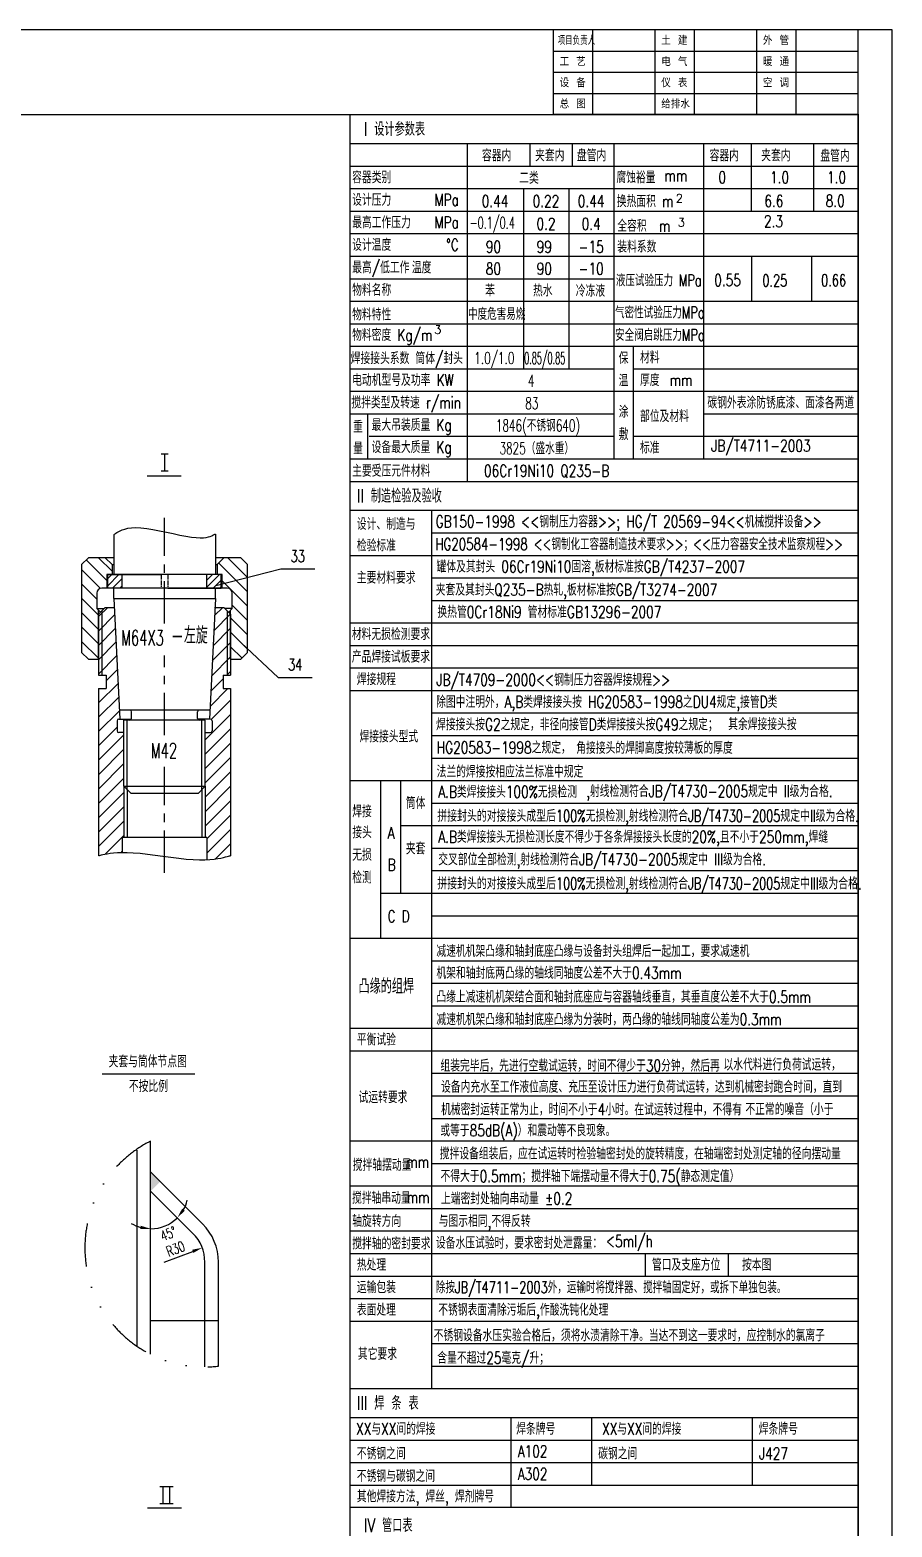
# Model space of a CAD drawing. Extents: x 92764 to 104934, y 26739 to 35166.
# Drawn here: x 96159 to 98704, y 30728 to 35149 of the extents above; entities that cross this region are included whole.
import ezdxf
from ezdxf.enums import TextEntityAlignment as Align

# ---------------------------------------------------------------- set-up
doc = ezdxf.new("R2010")
doc.units = 0
doc.header["$LTSCALE"] = 10
for name, pattern in [('ACAD_ISO10W100', [18, 12, -3, 0, -3]), ('CENTER', [2, 1.25, -0.25, 0.25, -0.25]), ('DIVIDE', [31.75, 12.7, -6.35, 0, -6.35, 0, -6.35]), ('HIDDEN', [0.375, 0.25, -0.125])]:
    doc.linetypes.add(name, pattern=pattern)
for name, color, linetype in [('1', 2, 'Continuous'), ('2', 1, 'Continuous'), ('3', 7, 'HIDDEN'), ('5', 7, 'Continuous'), ('BZCC', 7, 'Continuous'), ('K1', 4, 'Continuous'), ('sb', 1, 'Continuous'), ('sby', 5, 'Continuous'), ('tank', 1, 'Continuous'), ('tankx', 2, 'ACAD_ISO10W100'), ('tanky', 7, 'Continuous')]:
    doc.layers.add(name, color=color, linetype=linetype)
doc.styles.add('HZ', font='txt', dxfattribs={"width": 0.75, "bigfont": 'hztxt'})
doc.styles.add('hzfs', font='simplex.shx', dxfattribs={"width": 0.7, "bigfont": 'hzfs.shx'})
doc.styles.get("Standard").update_dxf_attribs({"font": 'txt', "width": 0.7, "bigfont": 'hztxt.shx'})
doc.dimstyles.new('PVCAD$2', dxfattribs={"dimscale": 10, "dimtxt": 3, "dimasz": 3, "dimexe": 2, "dimexo": 1, "dimgap": 1, "dimtad": 2, "dimtih": 1, "dimdec": 0, "dimzin": 0, "dimdsep": 46, "dimtxsty": 'hzfs', "dimcen": 0, "dimclrd": 4, "dimclre": 4, "dimclrt": 7, "dimadec": 0, "dimazin": 0, "dimtfac": 0.7, "dimtmove": 0, "dimatfit": 0, "dimfxl": 0, "dimarcsym": 0})
doc.dimstyles.new('PVCAD$4', dxfattribs={"dimscale": 10, "dimtxt": 3, "dimasz": 3, "dimexe": 2, "dimexo": 1, "dimgap": 1, "dimtad": 1, "dimtoh": 1, "dimdec": 0, "dimzin": 0, "dimdsep": 46, "dimtxsty": 'hzfs', "dimcen": 0, "dimclrd": 4, "dimclre": 4, "dimclrt": 7, "dimadec": 0, "dimazin": 0, "dimtfac": 0.7, "dimtmove": 0, "dimatfit": 0, "dimfxl": 0, "dimarcsym": 0})

# ---------------------------------------------------------------- blocks, each defined once
blk = doc.blocks.new('*D105')
at = {"layer": '2', "color": 4, "lineweight": -2}
for start, end in [(330.475, 345.9501), (239.0499, 254.525), (270, 315)]:
    blk.add_arc((96515.2, 31720.6), 111.4, start, end, dxfattribs=at)
at = {"layer": '2', "color": 4}
for points in [[(96616.1, 31662.6), (96608.2, 31668.7), (96594, 31641.8)], [(96486.2, 31618.1), (96484.8, 31608.2), (96515.2, 31609.2)]]:
    blk.add_solid(points, dxfattribs=at)
at = {"layer": 'DEFPOINTS', "color": 0}
for p in [(96515.2, 31868.1), (96515.2, 31720.6), (96570.9, 31624.1), (96640.1, 31595.7), (96515.2, 31238.6)]:
    blk.add_point(p, dxfattribs=at)
at = {"layer": '2', "color": 7, "insert": (96567.4, 31594.5), "char_height": 30, "attachment_point": 5, "rotation": 22.4831, "style": 'hzfs'}
blk.add_mtext('45°', dxfattribs=at)
blk = doc.blocks.new('*D106')
at = {"layer": '2', "color": 4, "lineweight": -2}
blk.add_line((96555.2, 31510.9), (96639.4, 31542.6), dxfattribs=at)
at = {"layer": '2', "color": 4}
blk.add_solid([(96637.7, 31547.3), (96641.2, 31537.9), (96667.5, 31553.2)], dxfattribs=at)
at = {"layer": 'DEFPOINTS', "color": 0}
for p in [(96667.5, 31553.2), (96555.2, 31510.9)]:
    blk.add_point(p, dxfattribs=at)
at = {"layer": '2', "color": 7, "insert": (96588.5, 31550.1), "char_height": 30, "attachment_point": 5, "rotation": 20.6544, "style": 'hzfs'}
blk.add_mtext('R30', dxfattribs=at)
blk = doc.blocks.new('*D153')
for p, q in [((-320.183002, 414.382315), (-320.180446, 414.382922)), ((-320.180446, 414.382922), (-320.16255, 414.387173)), ((-320.16255, 414.387173), (-320.113976, 414.398709)), ((-320.113976, 414.398709), (-320.019385, 414.421173)), ((-320.019385, 414.421173), (-319.863437, 414.45821)), ((-319.863437, 414.45821), (-319.630794, 414.513462)), ((-319.630794, 414.513462), (-319.306116, 414.590571)), ((-319.306116, 414.590571), (-318.874064, 414.693181)), ((-318.874064, 414.693181), (-318.319703, 414.821791)), ((-318.319703, 414.821791), (-317.629714, 414.964325)), ((-317.629714, 414.964325), (-316.791181, 415.105565)), ((-316.791181, 415.105565), (-315.791188, 415.230292)), ((-315.791188, 415.230292), (-314.616822, 415.323285)), ((-314.616822, 415.323285), (-313.255165, 415.369327)), ((-313.255165, 415.369327), (-311.693303, 415.353198)), ((-311.693303, 415.353198), (-309.91832, 415.259678)), ((-309.91832, 415.259678), (-307.928555, 415.080053)), ((-307.928555, 415.080053), (-305.767363, 414.831618)), ((-305.767363, 414.831618), (-303.489352, 414.538173)), ((-303.489352, 414.538173), (-301.149133, 414.223517)), ((-301.149133, 414.223517), (-298.801314, 413.911451)), ((-298.801314, 413.911451), (-296.500504, 413.625773)), ((-296.500504, 413.625773), (-294.301312, 413.390283)), ((-294.301312, 413.390283), (-292.258347, 413.228781)), ((-292.258347, 413.228781), (-290.415598, 413.158348)), ((-290.415598, 413.158348), (-288.774569, 413.169189)), ((-288.774569, 413.169189), (-287.326146, 413.244789)), ((-287.326146, 413.244789), (-286.061213, 413.368636)), ((-286.061213, 413.368636), (-284.970655, 413.524216)), ((-284.970655, 413.524216), (-284.045356, 413.695015)), ((-284.045356, 413.695015), (-283.2762, 413.864519)), ((-283.2762, 413.864519), (-282.654073, 414.016215)), ((-282.654073, 414.016215), (-282.168505, 414.137057)), ((-282.168505, 414.137057), (-281.80361, 414.227867)), ((-281.80361, 414.227867), (-281.54215, 414.292935)), ((-281.54215, 414.292935), (-281.366886, 414.336553)), ((-281.366886, 414.336553), (-281.260578, 414.363009)), ((-281.260578, 414.363009), (-281.183002, 414.382315)), ((-281.205988, 414.376595), (-281.185875, 414.3816))]:
    blk.add_line(p, q)
blk = doc.blocks.new('*D154')
for p, q in [((-315.683002, 509.186114), (-315.681154, 509.187266)), ((-315.681154, 509.187266), (-315.66822, 509.19533)), ((-315.66822, 509.19533), (-315.633114, 509.217218)), ((-315.633114, 509.217218), (-315.564749, 509.259841)), ((-315.564749, 509.259841), (-315.452039, 509.330112)), ((-315.452039, 509.330112), (-315.283899, 509.434943)), ((-315.283899, 509.434943), (-315.04924, 509.581245)), ((-315.04924, 509.581245), (-314.736979, 509.77593)), ((-314.736979, 509.77593), (-314.335133, 510.02064)), ((-314.335133, 510.02064), (-313.828147, 510.295934)), ((-313.828147, 510.295934), (-313.199569, 510.577099)), ((-313.199569, 510.577099), (-312.432948, 510.839425)), ((-312.432948, 510.839425), (-311.511833, 511.058199)), ((-311.511833, 511.058199), (-310.419772, 511.208709)), ((-310.419772, 511.208709), (-309.140315, 511.266245)), ((-309.140315, 511.266245), (-307.65701, 511.206094)), ((-307.65701, 511.206094), (-305.965695, 511.013166)), ((-305.965695, 511.013166), (-304.111358, 510.710859)), ((-304.111358, 510.710859), (-302.151276, 510.332192)), ((-302.151276, 510.332192), (-300.142726, 509.910184)), ((-300.142726, 509.910184), (-298.142985, 509.477855)), ((-298.142985, 509.477855), (-296.209329, 509.068222)), ((-296.209329, 509.068222), (-294.399037, 508.714306)), ((-294.399037, 508.714306), (-292.769383, 508.449126)), ((-292.769383, 508.449126), (-291.364624, 508.296939)), ((-288.36929, 508.375399), (-287.707641, 508.514723)), ((-287.707641, 508.514723), (-287.17963, 508.678048)), ((-287.17963, 508.678048), (-286.764403, 508.845823)), ((-286.764403, 508.845823), (-286.441103, 508.998497)), ((-286.441103, 508.998497), (-286.190871, 509.1205)), ((-286.190871, 509.1205), (-286.002826, 509.212183)), ((-286.002826, 509.212183), (-285.868085, 509.277877)), ((-285.868085, 509.277877), (-285.777765, 509.321913)), ((-285.777765, 509.321913), (-285.72298, 509.348624)), ((-285.72298, 509.348624), (-285.683002, 509.368115)), ((-285.694847, 509.36234), (-285.684483, 509.367394)), ((-291.364624, 508.296939), (-290.176926, 508.246956)), ((-290.176926, 508.246956), (-289.185433, 508.279626)), ((-289.185433, 508.279626), (-288.36929, 508.375399))]:
    blk.add_line(p, q)
blk = doc.blocks.new('*D155')
at = {"layer": '5'}
for p, q in [((-317.683002, 495.628834), (-323.805991, 501.751823)), ((-316.183002, 498.371474), (-320.18634, 502.374812)), ((-319.609662, 493.312853), (-325.183002, 498.886193)), ((-320.683002, 490.143552), (-325.183002, 494.643552)), ((-320.183002, 485.400911), (-325.183002, 490.400911)), ((-320.183002, 481.158271), (-325.183002, 486.158271)), ((-320.183002, 476.91563), (-325.183002, 481.91563)), ((-320.183002, 472.672989), (-325.183002, 477.672989))]:
    blk.add_line(p, q, dxfattribs=at)
blk = doc.blocks.new('*D156')
at = {"layer": '5'}
for p, q in [((-276.183002, 492.3126), (-284.714108, 500.843706)), ((-276.183002, 496.55524), (-282.002574, 502.374812)), ((-276.183002, 488.069959), (-283.683002, 495.569959)), ((-276.183002, 483.827318), (-280.683002, 488.327318)), ((-276.183002, 479.584678), (-281.183002, 484.584678)), ((-276.183002, 475.342037), (-281.183002, 480.342037)), ((-277.82071, 472.737104), (-281.183002, 476.099396))]:
    blk.add_line(p, q, dxfattribs=at)
blk = doc.blocks.new('*D157')
at = {"layer": '5'}
for p, q in [((-317.433002, 494.084294), (-314.142484, 497.374812)), ((-317.433002, 496.205615), (-316.263805, 497.374812)), ((-316.021164, 493.374812), (-313.183002, 496.212974)), ((-313.899844, 493.374812), (-313.183002, 494.091654))]:
    blk.add_line(p, q, dxfattribs=at)
blk = doc.blocks.new('*D158')
at = {"layer": '5'}
for p, q in [((-288.183002, 493.63581), (-284.443999, 497.374812)), ((-288.183002, 495.75713), (-286.56532, 497.374812)), ((-286.322679, 493.374812), (-283.933002, 495.764489)), ((-284.201359, 493.374812), (-283.933002, 493.643169))]:
    blk.add_line(p, q, dxfattribs=at)
blk = doc.blocks.new('*D159')
at = {"layer": '5'}
for p, q in [((-317.435375, 487.717961), (-320.183002, 484.970333)), ((-315.438098, 485.472597), (-320.183002, 480.727693)), ((-315.236229, 481.431825), (-320.183002, 476.485052)), ((-315.03436, 477.391053), (-320.183002, 472.242411)), ((-314.832492, 473.350281), (-320.183002, 467.999771)), ((-317.933002, 466.00713), (-314.630623, 469.309509)), ((-320.183002, 459.514489), (-314.428755, 465.268737)), ((-320.183002, 455.271849), (-314.226886, 461.227964)), ((-320.183002, 451.029208), (-314.025018, 457.187192)), ((-320.183002, 446.786567), (-314.683002, 452.286567)), ((-320.183002, 442.543927), (-312.683002, 450.043927)), ((-320.183002, 438.301286), (-312.683002, 445.801286)), ((-320.183002, 434.058645), (-312.683002, 441.558645)), ((-320.183002, 429.816005), (-312.683002, 437.316005)), ((-320.183002, 425.573364), (-312.683002, 433.073364)), ((-320.183002, 421.330723), (-312.683002, 428.830723)), ((-320.183002, 417.088082), (-312.683002, 424.588082)), ((-318.177219, 414.851225), (-312.683002, 420.345442)), ((-313.422121, 415.363682), (-313.183002, 415.602801))]:
    blk.add_line(p, q, dxfattribs=at)

msp = doc.modelspace()

# ---------------------------------------------------------------- linework, layer by layer
for p, q in [((98703.8, 35149.3), (92763.8, 35149.3)), ((98703.8, 26739.3), (98703.8, 35149.3)), ((97635.9, 34747.3), (97635.9, 34813.8)), ((97759.4, 34813.8), (97759.4, 34747.3)), ((98288.5, 34614.3), (98288.5, 34813.8)), ((98471.8, 34813.8), (98471.8, 34614.3)), ((97103.8, 34680.8), (98603.8, 34680.8)), ((97749.4, 34680.8), (97749.4, 34148.8)), ((98079.8, 34614.3), (98603.8, 34614.3)), ((98465.7, 34481.3), (98465.7, 34348.3)), ((97882.8, 34348.3), (98603.8, 34348.3)), ((97155.8, 34015.8), (97155.8, 33882.8)), ((96546.6, 33897.1), (96566.6, 33897.1)), ((96556.6, 33847.1), (96556.6, 33897.1)), ((96505.3, 33833), (96605.3, 33833)), ((96546.6, 33847.1), (96566.6, 33847.1)), ((96361.3, 33290.8), (96361.3, 33435.8)), ((96371.3, 33434.3), (96371.3, 33244.3)), ((96741.3, 33434.3), (96741.3, 33244.3)), ((96751.3, 33290.8), (96751.3, 33435.8)), ((96446.3, 32905.8), (96446.3, 33110.8)), ((96666.3, 32905.8), (96666.3, 33110.8)), ((96436.3, 32915.8), (96436.3, 32764.3)), ((96676.3, 32915.8), (96676.3, 32764.3)), ((97252.5, 32932.8), (97252.5, 32600.3)), ((96371.8, 32067), (96645.9, 32067)), ((97816.3, 31051.8), (97816.3, 30852.3)), ((96542, 30847.8), (96582, 30847.8)), ((96552, 30797.8), (96552, 30847.8)), ((96572, 30797.8), (96572, 30847.8)), ((96505.9, 30784.8), (96605.9, 30784.8)), ((96542, 30797.8), (96582, 30797.8))]:
    msp.add_line(p, q)
at = {"color": 7}
for p, q in [((98603.8, 35149.3), (97703.8, 35149.3)), ((97703.8, 35149.3), (97703.8, 34899.3)), ((97819.8, 35149.3), (97819.8, 34899.3)), ((98003.8, 35149.3), (98003.8, 34899.3)), ((98119.8, 35149.3), (98119.8, 34899.3)), ((98303.8, 35149.3), (98303.8, 34899.3)), ((98419.8, 35149.3), (98419.8, 34899.3)), ((97703.8, 35086.8), (98603.8, 35086.8)), ((97703.8, 35024.3), (98603.8, 35024.3)), ((97703.8, 34961.8), (98603.8, 34961.8))]:
    msp.add_line(p, q, dxfattribs=at)
at = {"color": 1}
for p, q in [((96406.3, 33659), (96406.3, 33540.8)), ((96706.3, 33660.8), (96706.3, 33540.8)), ((96331.3, 33590.8), (96311.3, 33570.8)), ((96311.3, 33570.8), (96311.3, 33310.8)), ((96406.3, 33590.8), (96331.3, 33590.8)), ((96401.3, 33570.8), (96401.3, 33540.8)), ((96401.3, 33570.8), (96406.3, 33570.8)), ((96781.3, 33590.8), (96706.3, 33590.8)), ((96706.3, 33570.8), (96711.3, 33570.8)), ((96711.3, 33570.8), (96731.3, 33590.8)), ((96711.3, 33570.8), (96711.3, 33540.8)), ((96801.3, 33570.8), (96781.3, 33590.8)), ((96801.3, 33310.8), (96801.3, 33570.8)), ((96726.3, 33540.8), (96386.3, 33540.8)), ((96388.8, 33500.8), (96388.8, 33540.8)), ((96388.8, 33540.8), (96546.3, 33540.8)), ((96431.3, 33500.8), (96431.3, 33540.8)), ((96723.8, 33540.8), (96519.3, 33540.8)), ((96681.3, 33500.8), (96681.3, 33540.8)), ((96723.8, 33500.8), (96723.8, 33540.8)), ((96726.3, 33500.8), (96726.3, 33540.8)), ((96356.3, 33485.8), (96356.3, 33440.8)), ((96741.3, 33500.8), (96371.3, 33500.8)), ((96546.3, 33500.8), (96388.8, 33500.8)), ((96406.3, 33470.8), (96406.3, 33500.8)), ((96406.3, 33470.8), (96706.3, 33470.8)), ((96406.3, 33470.8), (96424.1, 33114.3)), ((96566.3, 33500.8), (96723.8, 33500.8)), ((96706.3, 33470.8), (96688.5, 33114.3)), ((96706.3, 33470.8), (96706.3, 33500.8)), ((96756.3, 33440.8), (96756.3, 33485.8)), ((96356.3, 33440.8), (96377.9, 33440.8)), ((96356.3, 33440.8), (96367.1, 33430.1)), ((96381.3, 33444.3), (96361.3, 33424.3)), ((96361.3, 33424.3), (96361.3, 33244.3)), ((96381.3, 33444.3), (96408.8, 33444.3)), ((96703.8, 33444.3), (96731.3, 33444.3)), ((96751.3, 33424.3), (96731.3, 33444.3)), ((96756.3, 33440.8), (96734.7, 33440.8)), ((96756.3, 33440.8), (96745.5, 33430.1)), ((96751.3, 33424.3), (96751.3, 33244.3)), ((96311.3, 33310.8), (96331.3, 33290.8)), ((96331.3, 33290.8), (96361.3, 33290.8)), ((96751.3, 33290.8), (96781.3, 33290.8)), ((96781.3, 33290.8), (96801.3, 33310.8)), ((96740.3, 33244.3), (96741.3, 33245.3)), ((96361.3, 33244.3), (96383.8, 33244.3)), ((96361.3, 33204.3), (96383.8, 33204.3)), ((96361.3, 33204.3), (96361.3, 32710.9)), ((96383.8, 33244.3), (96383.8, 33204.3)), ((96728.8, 33244.3), (96728.8, 33204.3)), ((96728.8, 33244.3), (96751.3, 33244.3)), ((96728.8, 33204.3), (96751.3, 33204.3)), ((96751.3, 33204.3), (96751.3, 32710.9)), ((96421.3, 33114.3), (96458.8, 33114.3)), ((96689.8, 33140.8), (96422.8, 33140.8)), ((96458.8, 33115.8), (96458.8, 33135.8)), ((96653.8, 33115.8), (96653.8, 33135.8)), ((96691.3, 33114.3), (96653.8, 33114.3)), ((96416.3, 33109.3), (96416.3, 33079.3)), ((96436.3, 33074.3), (96421.3, 33074.3)), ((96436.3, 32915.8), (96436.3, 33110.8)), ((96676.3, 33110.8), (96436.3, 33110.8)), ((96676.3, 32915.8), (96676.3, 33110.8)), ((96676.3, 33074.3), (96691.3, 33074.3)), ((96696.3, 33109.3), (96696.3, 33079.3)), ((96436.3, 32915.8), (96456.3, 32895.8)), ((96436.3, 32915.8), (96676.3, 32915.8)), ((96446.3, 32905.8), (96446.3, 32764.3)), ((96456.3, 32895.8), (96656.3, 32895.8)), ((96676.3, 32915.8), (96656.3, 32895.8)), ((96666.3, 32905.8), (96666.3, 32764.3)), ((96681.3, 32764.3), (96431.3, 32764.3)), ((96431.3, 32764.3), (96431.3, 32720.8)), ((96681.3, 32764.3), (96681.3, 32699.1))]:
    msp.add_line(p, q, dxfattribs=at)
for centre, radius, start, end in [((96371.3, 33485.8), 15, 90, 180), ((96741.3, 33485.8), 15, 0, 90), ((96421.3, 33109.3), 5, 90, 180), ((96453.8, 33135.8), 5, 0, 90), ((96453.8, 33115.8), 5, 270, 0), ((96658.8, 33135.8), 5, 90, 180), ((96658.8, 33115.8), 5, 180, 270), ((96691.3, 33109.3), 5, 0, 90), ((96421.3, 33079.3), 5, 180, 270), ((96691.3, 33079.3), 5, 270, 0)]:
    msp.add_arc(centre, radius, start, end, dxfattribs=at)
at = {"layer": '1', "color": 7}
for p, q in [((97103.8, 34813.8), (98603.8, 34813.8)), ((97449.4, 34813.8), (97449.4, 33816.3)), ((97882.8, 34813.8), (97882.8, 34082.3)), ((98146.9, 34813.8), (98146.9, 33882.8)), ((97103.8, 34747.3), (98528.8, 34747.3)), ((97103.8, 34747.3), (98603.8, 34747.3)), ((97616, 34680.8), (97616, 34148.8)), ((97103.8, 34614.3), (98603.8, 34614.3)), ((97103.8, 34547.8), (98603.8, 34547.8)), ((97103.8, 34481.3), (97882.8, 34481.3)), ((97103.8, 34481.3), (97882.8, 34481.3)), ((97882.8, 34481.3), (98528.8, 34481.3)), ((97939.8, 34481.3), (98603.8, 34481.3)), ((98101.9, 34481.3), (98603.8, 34481.3)), ((98288.5, 34481.3), (98288.5, 34348.3)), ((97103.8, 34414.8), (97882.8, 34414.8)), ((97103.8, 34348.3), (97882.8, 34348.3)), ((97103.8, 34281.8), (97882.8, 34281.8)), ((97882.8, 34281.8), (98603.8, 34281.8)), ((97103.8, 34215.3), (97882.8, 34215.3)), ((97882.8, 34215.3), (98603.8, 34215.3)), ((97939.8, 34215.3), (97939.8, 34015.8)), ((97103.8, 34148.8), (97882.8, 34148.8)), ((97939.8, 34148.8), (98603.8, 34148.8)), ((98129.8, 34148.8), (98603.8, 34148.8)), ((97103.8, 34082.3), (97882.8, 34082.3)), ((97103.8, 34082.3), (97882.8, 34082.3)), ((97103.8, 34082.3), (97882.8, 34082.3)), ((97882.8, 34082.3), (98603.8, 34082.3)), ((97882.8, 34082.3), (98603.8, 34082.3)), ((97882.8, 34082.3), (97882.8, 33882.8)), ((97939.8, 34082.3), (97939.8, 33882.8)), ((97103.8, 34015.8), (97882.8, 34015.8)), ((97103.8, 34015.8), (97882.8, 34015.8)), ((98146.9, 34015.8), (98603.8, 34015.8)), ((97160.7, 33949.3), (97882.8, 33949.3)), ((97939.8, 33949.3), (98603.8, 33949.3)), ((97103.8, 33882.8), (98603.8, 33882.8)), ((97103.8, 33730.8), (98603.8, 33730.8)), ((97344.2, 33730.8), (97344.2, 31137.3)), ((97344.2, 33664.3), (98603.8, 33664.3)), ((97103.8, 33597.8), (98603.8, 33597.8)), ((97344.2, 33531.3), (98603.8, 33531.3)), ((97344.2, 33464.8), (98603.8, 33464.8)), ((97103.8, 33398.3), (98528.8, 33398.3)), ((97103.8, 33398.3), (98528.8, 33398.3)), ((97103.8, 33398.3), (98603.8, 33398.3)), ((97344.2, 33398.3), (98528.8, 33398.3)), ((97103.8, 33331.8), (98603.8, 33331.8)), ((97103.8, 33265.3), (98603.8, 33265.3)), ((97103.8, 33198.8), (98528.8, 33198.8)), ((97103.8, 33198.8), (98603.8, 33198.8)), ((97344.2, 33132.3), (98603.8, 33132.3)), ((97344.2, 33065.8), (98603.8, 33065.8)), ((97344.2, 32999.3), (98603.8, 32999.3)), ((97103.8, 32932.8), (98603.8, 32932.8)), ((97193.5, 32932.8), (97193.5, 32467.3)), ((97344.2, 32866.3), (98603.8, 32866.3)), ((97252.5, 32799.8), (98603.8, 32799.8)), ((97344.2, 32733.3), (98603.8, 32733.3)), ((97344.2, 32733.3), (98603.8, 32733.3)), ((97344.2, 32666.8), (98603.8, 32666.8)), ((97193.5, 32600.3), (98603.8, 32600.3)), ((97193.5, 32600.3), (98603.8, 32600.3)), ((97344.2, 32533.8), (98603.8, 32533.8)), ((97103.8, 32467.3), (98603.8, 32467.3)), ((97344.2, 32400.8), (98603.8, 32400.8)), ((97344.2, 32334.3), (98603.8, 32334.3)), ((97344.2, 32267.8), (98603.8, 32267.8)), ((97103.8, 32201.3), (98603.8, 32201.3)), ((97103.8, 32134.8), (98603.8, 32134.8)), ((97344.2, 32068.3), (98603.8, 32068.3)), ((97344.2, 32001.8), (98603.8, 32001.8)), ((97344.2, 31935.3), (98603.8, 31935.3)), ((97103.8, 31868.8), (98603.8, 31868.8)), ((97344.2, 31802.3), (98603.8, 31802.3)), ((97103.8, 31735.8), (98603.8, 31735.8)), ((97103.8, 31669.3), (98603.8, 31669.3)), ((97103.8, 31602.8), (98603.8, 31602.8)), ((97103.8, 31536.3), (98603.8, 31536.3)), ((97103.8, 31536.3), (98603.8, 31536.3)), ((97974.9, 31536.3), (97974.9, 31469.8)), ((98220.3, 31536.3), (98220.3, 31469.8)), ((97103.8, 31469.8), (98603.8, 31469.8)), ((97103.8, 31403.3), (98603.8, 31403.3)), ((97103.8, 31336.8), (98603.8, 31336.8)), ((97103.8, 31336.8), (98603.8, 31336.8)), ((97344.2, 31270.3), (98603.8, 31270.3)), ((97344.2, 31203.8), (98603.8, 31203.8)), ((97103.8, 31051.8), (98603.8, 31051.8)), ((97578.8, 31051.8), (97578.8, 30785.8)), ((98291.3, 31051.8), (98291.3, 30852.3)), ((97103.8, 30985.3), (98603.8, 30985.3)), ((97103.8, 30918.8), (98603.8, 30918.8)), ((97103.8, 30852.3), (98603.8, 30852.3)), ((97103.8, 30852.3), (98528.8, 30852.3))]:
    msp.add_line(p, q, dxfattribs=at)
at = {"layer": '1'}
for p, q in [((96401.3, 33570.8), (96381.3, 33590.8)), ((96386.3, 33540.8), (96386.3, 33500.8))]:
    msp.add_line(p, q, dxfattribs=at)
at = {"layer": '2'}
for p, q in [((97103.8, 34899.3), (98603.8, 34899.3)), ((97103.8, 30586.3), (97103.8, 34899.3)), ((98603.8, 29651), (98603.8, 34899.3)), ((97103.8, 33816.3), (98603.8, 33816.3)), ((98603.8, 30785.8), (97103.8, 30785.8)), ((97103.8, 29651), (97103.8, 30785.8))]:
    msp.add_line(p, q, dxfattribs=at)
at = {"layer": '2', "color": 1}
msp.add_line((97103.8, 31137.3), (98603.8, 31137.3), dxfattribs=at)
at = {"layer": '3'}
for p, q in [((96546.3, 33540.8), (96546.3, 33500.8)), ((96566.3, 33540.8), (96566.3, 33500.8))]:
    msp.add_line(p, q, dxfattribs=at)
at = {"layer": '5'}
for p, q in [((96701.5, 33375.2), (96751.3, 33425)), ((96703.8, 33419.8), (96728.2, 33444.3)), ((96699.3, 33330.5), (96751.3, 33382.5)), ((96697.1, 33285.9), (96751.3, 33340.1)), ((96694.8, 33241.2), (96751.3, 33297.7)), ((96740.3, 33244.3), (96751.3, 33255.3)), ((96690.4, 33151.9), (96742.8, 33204.3)), ((96692.6, 33196.6), (96728.8, 33232.8)), ((96694.2, 33113.3), (96751.3, 33170.4)), ((96676.3, 33053), (96751.3, 33128)), ((96676.3, 33010.6), (96751.3, 33085.6)), ((96676.3, 32968.1), (96751.3, 33043.1)), ((96676.3, 32925.7), (96751.3, 33000.7)), ((96676.3, 32883.3), (96751.3, 32958.3)), ((96676.3, 32840.8), (96751.3, 32915.8)), ((96676.3, 32798.4), (96751.3, 32873.4)), ((96681.3, 32761), (96751.3, 32831)), ((96681.3, 32718.6), (96751.3, 32788.6)), ((96706.5, 32701.4), (96751.3, 32746.1))]:
    msp.add_line(p, q, dxfattribs=at)
at = {"layer": 'BZCC'}
msp.add_line((98603.8, 34899.3), (97703.8, 34899.3), dxfattribs=at)
at = {"layer": 'K1', "color": 7}
msp.add_line((98603.8, 34899.3), (98603.8, 35149.3), dxfattribs=at)
at = {"layer": 'K1', "const_width": 4}
msp.add_lwpolyline([(92863.8, 26839.3), (92863.8, 34899.3), (98603.8, 34899.3), (98603.8, 26839.3)], close=True, dxfattribs=at)
at = {"layer": 'sb'}
for p, q in [((96515.2, 31777.1), (96668.4, 31624)), ((96515.2, 31720.6), (96640.1, 31595.7)), ((96675.2, 31201.2), (96675.2, 31510.9)), ((96715.2, 31203.7), (96715.2, 31510.9)), ((96715.2, 31337.1), (96515.2, 31337.1))]:
    msp.add_line(p, q, dxfattribs=at)
for radius in [160, 120]:
    msp.add_arc((96555.2, 31510.9), radius, 0, 45, dxfattribs=at)
at = {"layer": 'sby'}
msp.add_solid([(96515.2, 31720.6), (96515.2, 31777.1), (96543.5, 31748.8)], dxfattribs=at)
at = {"layer": 'tank'}
for p, q in [((96475.2, 31262.1), (96475.2, 31840.9)), ((96515.2, 31238.6), (96515.2, 31868.1))]:
    msp.add_line(p, q, dxfattribs=at)
at = {"layer": 'tank', "color": 3, "linetype": 'DIVIDE'}
msp.add_arc((96673.2, 31553.4), 352.2, 116.6554, 276.8509, dxfattribs=at)
at = {"layer": 'tankx', "linetype": 'CENTER', "ltscale": 10}
for p, q in [((96556.3, 33396.2), (96556.3, 33708.6)), ((96556.3, 33067.2), (96556.3, 33301.9)), ((96556.3, 32660.2), (96556.3, 32972.9))]:
    msp.add_line(p, q, dxfattribs=at)
at = {"layer": 'tanky'}
for p, q in [((96707.7, 33508.7), (96899.4, 33557.7)), ((96899.4, 33557.7), (96999.4, 33557.7)), ((96782.1, 33339.7), (96892, 33237.6)), ((96892, 33237.6), (96992, 33237.6))]:
    msp.add_line(p, q, dxfattribs=at)

# ---------------------------------------------------------------- block references
at = {"xscale": 10, "yscale": 10, "zscale": 10}
for name in ['*D154', '*D153']:
    msp.add_blockref(name, (99563.1, 28567.1), dxfattribs=at)
at = {"layer": '5', "xscale": 10, "yscale": 10, "zscale": 10}
for name in ['*D155', '*D156', '*D157', '*D158', '*D159']:
    msp.add_blockref(name, (99563.1, 28567.1), dxfattribs=at)

# ---------------------------------------------------------------- texts
at = {"width": 0.7}
msp.add_text('项目负责人', height=23.44, dxfattribs=at).set_placement((97716.6, 35105.5))
for s, height, p in [('土 建', 23.44, (98022.6, 35105.5)), ('外 管', 23.44, (98322.6, 35105.5)), ('工 艺', 23.44, (97722.6, 35043)), ('电 气', 23.44, (98022.6, 35043)), ('暖 通', 23.44, (98322.6, 35043)), ('设 备', 23.44, (97722.6, 34980.5)), ('仪 表', 23.44, (98022.6, 34980.5)), ('空 调', 23.44, (98322.6, 34980.5)), ('总 图', 23.44, (97722.6, 34918)), ('给排水', 23.44, (98022.6, 34918)), ('2', 25, (98064.9, 34639.5)), ('3', 25, (98071.2, 34568.7)), ('3', 25, (97352.2, 34251.9))]:
    msp.add_text(s, height=height).set_placement(p)
at = {"style": 'hzfs'}
for s, height, width, p in [(' I 设计参数表', 40, 0.75, (97123.8, 34856.5)), ('容器内', 35, 0.75, (97493.1, 34778.8)), ('夹套内', 35, 0.75, (97650.1, 34778.8)), ('盘管内', 35, 0.75, (97773.5, 34778.8)), ('容器内', 35, 0.75, (98165.2, 34778.8)), ('夹套内', 35, 0.75, (98317.6, 34778.8)), ('盘管内', 35, 0.75, (98492.2, 34777.8)), ('容器类别', 35, 0.75, (97110, 34714)), ('二类', 35, 0.75, (97603.3, 34712.3)), ('腐蚀裕量', 35, 0.75, (97890, 34714)), ('0', 35, 0.75, (98191.4, 34714)), ('1.0', 35, 0.75, (98343.7, 34714)), ('1.0', 35, 0.75, (98512, 34714)), ('设计压力', 35, 0.75, (97110, 34647.5)), ('换热面积 m', 35, 0.75, (97891.3, 34643.3)), ('最高工作压力', 35, 0.75, (97110, 34581)), ('全容积  m', 35, 0.75, (97892.7, 34571)), ('设计温度', 35, 0.75, (97110, 34514.5)), ('装料系数', 35, 0.75, (97892.7, 34509.2)), ('最高/低工作', 35, 0.75, (97110, 34448)), ('温度', 35, 0.75, (97286.2, 34447.7)), ('物料名称', 35, 0.75, (97110, 34381.5)), ('苯', 35, 0.75, (97502.7, 34379.8)), ('热水', 35, 0.75, (97643.9, 34379.8)), ('冷冻液', 35, 0.75, (97770.1, 34379)), ('液压试验压力 MPa', 35, 0.7, (97888.5, 34409.8)), ('物料特性', 35, 0.75, (97110, 34309)), ('中度危害易燃', 35, 0.7, (97452.2, 34310.5)), ('气密性试验压力MPa', 35, 0.7, (97886.1, 34315)), ('物料密度 Kg/m', 35, 0.75, (97110, 34248.5)), ('安全阀启跳压力MPa', 35, 0.7, (97886.1, 34248.5)), ('焊接接头系数 筒体/封头', 35, 0.75, (97105.7, 34179.9)), ('1.0/1.0', 35, 0.65, (97470.4, 34180.5)), ('0.85/0.85', 35, 0.5, (97617.8, 34180.2)), ('材料', 35, 0.75, (97959.8, 34182)), ('电动机型号及功率 KW', 35, 0.75, (97110, 34115.5)), ('4', 35, 0.65, (97628.8, 34113.1)), ('厚度', 35, 0.75, (97959.8, 34115.5)), ('搅拌类型及转速 r/min', 35, 0.75, (97107.6, 34049)), ('83', 35, 0.65, (97621.1, 34046.8)), ('碳钢外表涂防锈底漆、面漆各两道', 35, 0.75, (98158.7, 34048.8)), ('最大吊装质量 Kg', 35, 0.75, (97167.4, 33982.9)), ('1846(不锈钢640)', 35, 0.65, (97534, 33981.2)), ('部位及材料', 35, 0.75, (97959.8, 34008.8)), ('设备最大质量 Kg', 35, 0.75, (97167.4, 33917.3)), ('3825（盛水重）', 35, 0.65, (97544.8, 33913.9)), ('标准', 35, 0.75, (97959.8, 33916)), ('JB/T4711-2003', 35, 0.75, (98169.8, 33921.6)), ('主要受压元件材料', 35, 0.75, (97110, 33847.4)), ('06Cr19Ni10 Q235-B', 35, 0.75, (97499.2, 33847.4)), ('II 制造检验及验收', 40, 0.75, (97123.8, 33773.5)), ('设计、制造与', 35, 0.75, (97123.8, 33690.5)), ('GB150-1998 <<钢制压力容器>>; HG/T 20569-94<<机械搅拌设备>> ', 35, 0.75, (97356.5, 33697.5)), ('检验标准', 35, 0.75, (97123.8, 33627.2)), (' HG20584-1998 <<钢制化工容器制造技术要求>>；<<压力容器安全技术监察规程>>', 35, 0.73, (97338.1, 33631)), ('罐体及其封头 06Cr19Ni10固溶,板材标准按GB/T4237-2007  ', 35, 0.75, (97359, 33564.5)), ('主要材料要求', 35, 0.75, (97123.8, 33531.8)), ('夹套及其封头Q235-B热轧,板材标准按GB/T3274-2007', 35, 0.75, (97356.7, 33496.3)), ('换热管0Cr18Ni9 管材标准GB13296-2007', 35, 0.75, (97361.7, 33430.6)), ('材料无损检测要求', 35, 0.75, (97109, 33365)), ('产品焊接试板要求', 35, 0.75, (97109, 33298.5)), ('焊接规程', 35, 0.75, (97123.8, 33232)), ('JB/T4709-2000<<钢制压力容器焊接规程>>', 35, 0.75, (97358.7, 33230.3)), ('除图中注明外，A,B类焊接接头按 HG20583-1998之DU4规定,接管D类', 35, 0.75, (97357.8, 33165)), ('焊接接头按G2之规定，非径向接管D类焊接接头按G49之规定；', 35, 0.75, (97357.8, 33098.5)), ('其余焊接接头按 ', 35, 0.75, (98220, 33099.2)), ('焊接接头型式', 35, 0.75, (97131.5, 33063)), ('HG20583-1998之规定，', 35, 0.75, (97359.8, 33030.2)), ('角接接头的焊脚高度按较薄板的厚度', 35, 0.75, (97771.6, 33029.2)), ('法兰的焊接按相应法兰标准中规定', 35, 0.75, (97359.3, 32959.2)), ('A.B类焊接接头100%无损检测', 35, 0.75, (97364.2, 32899.5)), (',射线检测符合JB/T4730-2005规定中 II级为合格.', 35, 0.75, (97800.8, 32901.4)), ('焊接', 35, 0.75, (97110.4, 32841.8)), ('筒体', 35, 0.75, (97268.5, 32866.3)), ('拼接封头的对接接头成型后100%无损检测,射线检测符合JB/T4730-2005规定中II级为合格. ', 35, 0.695258, (97361.3, 32828.5)), ('接头', 35, 0.75, (97110.4, 32779.8)), ('A', 35, 0.75, (97214.7, 32777.9)), ('A.B类焊接接头无损检测长度不得少于各条焊接接头长度的20%,且不小于250mm,焊缝', 35, 0.75, (97364.2, 32766.5)), ('无损', 35, 0.75, (97110.4, 32713.3)), ('夹套', 35, 0.75, (97268.5, 32732.1)), ('交叉部位全部检测,射线检测符合JB/T4730-2005规定中 III级为合格.', 35, 0.75, (97364.2, 32700)), ('B', 35, 0.75, (97214.7, 32684.1)), ('检测', 35, 0.75, (97110.4, 32646.7)), ('拼接封头的对接接头成型后100%无损检测,射线检测符合JB/T4730-2005规定中III级为合格. ', 35, 0.695258, (97361.3, 32629)), ('C D', 35, 0.75, (97214.7, 32531.8)), ('减速机机架凸缘和轴封底座凸缘与设备封头组焊后一起加工，要求减速机', 35, 0.75, (97358.7, 32429.4)), ('机架和轴封底两凸缘的轴线同轴度公差不大于0.43mm', 35, 0.75, (97358.7, 32364.8)), ('凸缘的组焊', 43.75, 0.75, (97128.8, 32325.5)), ('凸缘上减速机机架结合面和轴封底座应与容器轴线垂直，其垂直度公差不大于0.5mm', 35, 0.75, (97358.7, 32294.4)), ('减速机机架凸缘和轴封底座凸缘为分装时，两凸缘的轴线同轴度公差为0.3mm', 35, 0.75, (97358.7, 32227.9)), ('平衡试验', 35, 0.75, (97123.8, 32168)), ('组装完毕后，先进行空载试运转，时间不得少于30分钟，然后再', 35, 0.75, (97370.7, 32091)), ('以水代料进行负荷试运转，', 35, 0.75, (98206.2, 32094.2)), ('试运转要求', 35, 0.75, (97128.8, 31997.6)), ('设备内充水至工作液位高度、充压至设计压力进行负荷试运转，达到机械密封跑合时间，直到', 35, 0.75, (97372.4, 32028.4)), ('机械密封运转正常为止，时间不小于4小时。', 35, 0.75, (97372.4, 31961.9)), ('在试运转过程中，不得有', 35, 0.75, (97943, 31961.5)), ('不正常的噪音（小于', 35, 0.75, (98270.9, 31962.3)), ('或等于85dB(A)）和震动等不良现象。', 35, 0.75, (97370.2, 31899.8)), ('搅拌设备组装后，应在试运转时检验轴密封处的旋转精度，在轴端密封处测定轴的径向摆动量 ', 35, 0.75, (97368.6, 31831.4)), ('搅拌轴摆动量', 35, 0.75, (97111.9, 31797.8)), ('不得大于0.5mm；搅拌轴下端摆动量不得大于0.75(静态测定值）', 35, 0.75, (97370.8, 31764.6)), ('搅拌轴串动量', 35, 0.75, (97109.7, 31700.4)), ('上端密封处轴向串动量 %%p0.2', 35, 0.75, (97372.3, 31698.6)), ('轴旋转方向', 35, 0.75, (97110.4, 31632.2)), ('与图示相同,不得反转', 35, 0.75, (97365.6, 31632.2)), ('搅拌轴的密封要求', 35, 0.75, (97110.4, 31565.7)), ('设备水压试验时，要求密封处泄露量：', 35, 0.75, (97357.3, 31567.8)), ('<5ml/h', 35, 0.75, (97859, 31572.8)), ('热处理', 35, 0.75, (97123.8, 31503)), ('管口及支座方位', 35, 0.75, (97994.9, 31503)), ('按本图', 35, 0.75, (98260.9, 31503)), ('运输包装', 35, 0.75, (97123.8, 31436.5)), ('除按JB/T4711-2003外，运输时将搅拌器、搅拌轴固定好，或拆下单独包装。', 35, 0.7, (97357, 31436.5)), ('表面处理', 35, 0.75, (97123.8, 31370)), ('不锈钢表面清除污垢后,作酸洗钝化处理', 35, 0.75, (97364.2, 31370)), (' 不锈钢设备水压实验合格后，须将水渍清除干净。当达不到这一要求时，应控制水的氯离子', 35, 0.75, (97332.7, 31294.6)), ('其它要求', 35, 0.75, (97127, 31239.7)), ('含量不超过25毫克/升；', 35, 0.75, (97361.4, 31228.1)), ('III 焊 条 表       ', 40, 0.75, (97123.8, 31094.5)), ('XX与XX间的焊接', 35, 0.75, (97121.7, 31018.5)), ('焊条牌号', 35, 0.75, (97594.3, 31018.5)), ('XX与XX间的焊接', 35, 0.75, (97847.6, 31018.5)), ('焊条牌号', 35, 0.75, (98310.2, 31018.5)), ('不锈钢之间', 35, 0.75, (97123.8, 30945.6)), ('A102', 35, 0.75, (97598.8, 30952)), ('碳钢之间', 35, 0.75, (97836.3, 30945.6)), ('J427', 35, 0.75, (98311.3, 30945.6)), ('A302', 35, 0.75, (97598.8, 30885.5)), ('不锈钢与碳钢之间', 35, 0.75, (97123.8, 30879.1)), ('其他焊接方法, 焊丝, 焊剂牌号', 35, 0.75, (97123.8, 30819)), (' IV 管口表', 40, 0.75, (97123.8, 30733.5))]:
    msp.add_text(s, height=height, dxfattribs=dict(at, width=width)).set_placement(p, align=Align.MIDDLE_LEFT)
at = {"style": 'hzfs', "width": 0.75}
for s, p in [('mm', (98099.3, 34719.6)), ('MPa', (97424.9, 34647.5)), ('MPa', (97424.9, 34581)), ('%%DC', (97424.9, 34514.5)), ('mm', (98114.8, 34115.5)), ('mm', (97337.1, 31806.9)), ('mm', (97338.5, 31702.8))]:
    msp.add_text(s, height=35, dxfattribs=at).set_placement(p, align=Align.MIDDLE_RIGHT)
at = {"style": 'hzfs'}
for s, width, p in [('0.44', 0.75, (97492.5, 34626.1)), ('0.22', 0.75, (97642.7, 34626.1)), ('0.44', 0.75, (97776.1, 34626.1)), ('6.6', 0.75, (98326.8, 34626.7)), ('8.0', 0.75, (98508.1, 34627)), ('-0.1/0.4', 0.6, (97457.2, 34562.5)), ('0.2', 0.75, (97654.2, 34558.9)), ('0.4', 0.75, (97787.6, 34558.9)), ('2.3', 0.75, (98325.7, 34566.6)), ('90', 0.75, (97504.6, 34491.3)), ('99', 0.75, (97654.7, 34491.3)), ('-15', 0.75, (97778.5, 34491.3)), ('80', 0.75, (97504.6, 34426.8)), ('90', 0.75, (97654.7, 34426.8)), ('-10', 0.75, (97778.5, 34426.8)), ('0.55', 0.75, (98178.8, 34392.8)), ('0.25', 0.7, (98320.9, 34391.8)), ('0.66', 0.7, (98494.6, 34392.4)), ('夹套与筒体节点图', 0.75, (96391.1, 32085.8)), ('不按比例', 0.75, (96450.8, 32012.7))]:
    msp.add_text(s, height=35, dxfattribs=dict(at, width=width)).set_placement(p)
at = {"style": 'hzfs', "width": 0.75}
for s, p in [('保', (97911.3, 34182)), ('温', (97911.3, 34115.5)), ('涂', (97911.4, 34023.8)), ('重', (97127.4, 33979.1)), ('敷', (97911.4, 33957.3)), ('量', (97127.4, 33914.6))]:
    msp.add_text(s, height=35, dxfattribs=at).set_placement(p, align=Align.MIDDLE)
at = {"layer": '5', "style": 'HZ', "width": 0.7}
msp.add_text('-左旋', height=50, dxfattribs=at).set_placement((96574.6, 33337))
at = {"layer": '5', "width": 0.63}
for s, p in [('M64X3', (96427.8, 33331.9)), ('M42', (96515.4, 32998.6))]:
    msp.add_text(s, height=45, dxfattribs=at).set_placement(p)
at = {"layer": 'tanky', "style": 'hzfs', "width": 0.7}
for s, p in [('33', (96949.4, 33577.7)), ('34', (96942, 33257.6))]:
    msp.add_text(s, height=35, dxfattribs=at).set_placement(p, align=Align.CENTER)

# ---------------------------------------------------------------- dimensions: what is measured, and where the dimension line sits
at = {"layer": '2'}
dim = msp.add_angular_dim_2l(base=(96570.9, 31624.1), line1=((96515.2, 31238.6), (96515.2, 31868.1)), line2=((96515.2, 31720.6), (96640.1, 31595.7)), dimstyle='PVCAD$2', dxfattribs=at)
dim.commit()
dim.dimension.update_dxf_attribs({"geometry": '*D105', "text_midpoint": (96557.8, 31617.6), "dimtype": 162})
dim = msp.add_radius_dim(center=(96555.2, 31510.9), mpoint=(96667.5, 31553.2), text='R30', dimstyle='PVCAD$4', dxfattribs=at)
dim.commit()
dim.dimension.update_dxf_attribs({"geometry": '*D106', "text_midpoint": (96588.5, 31550.1)})

doc.saveas('drawing.dxf')
